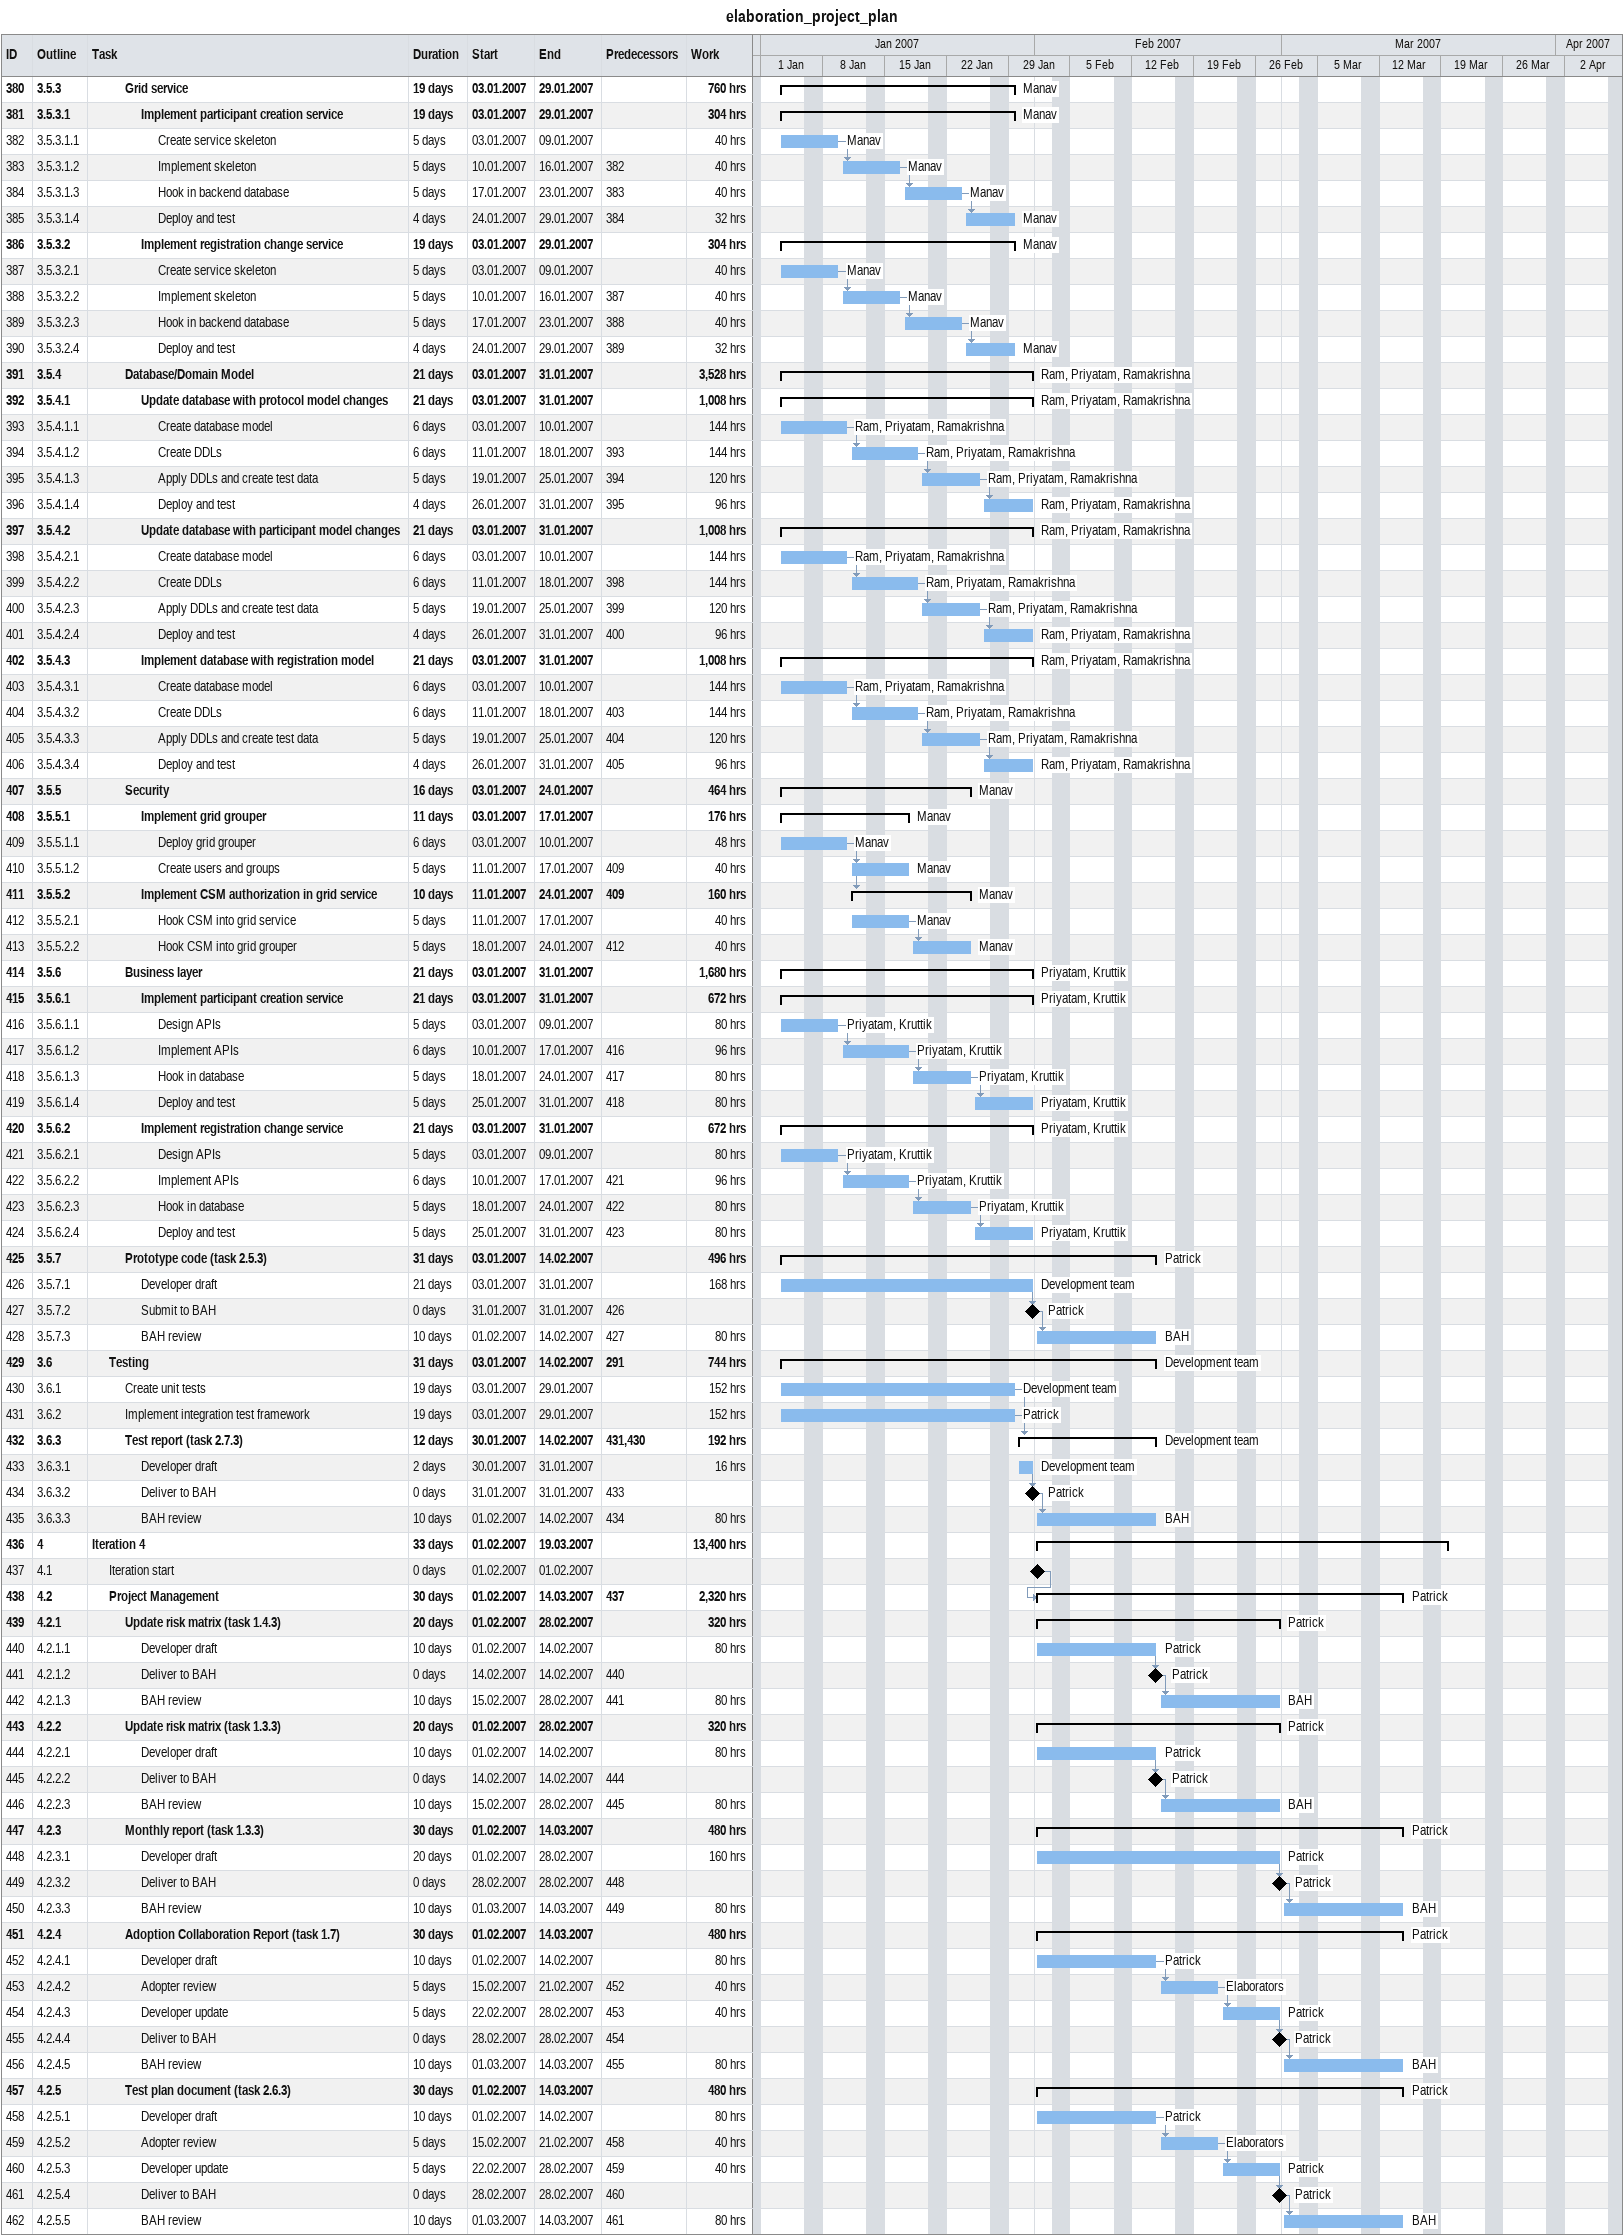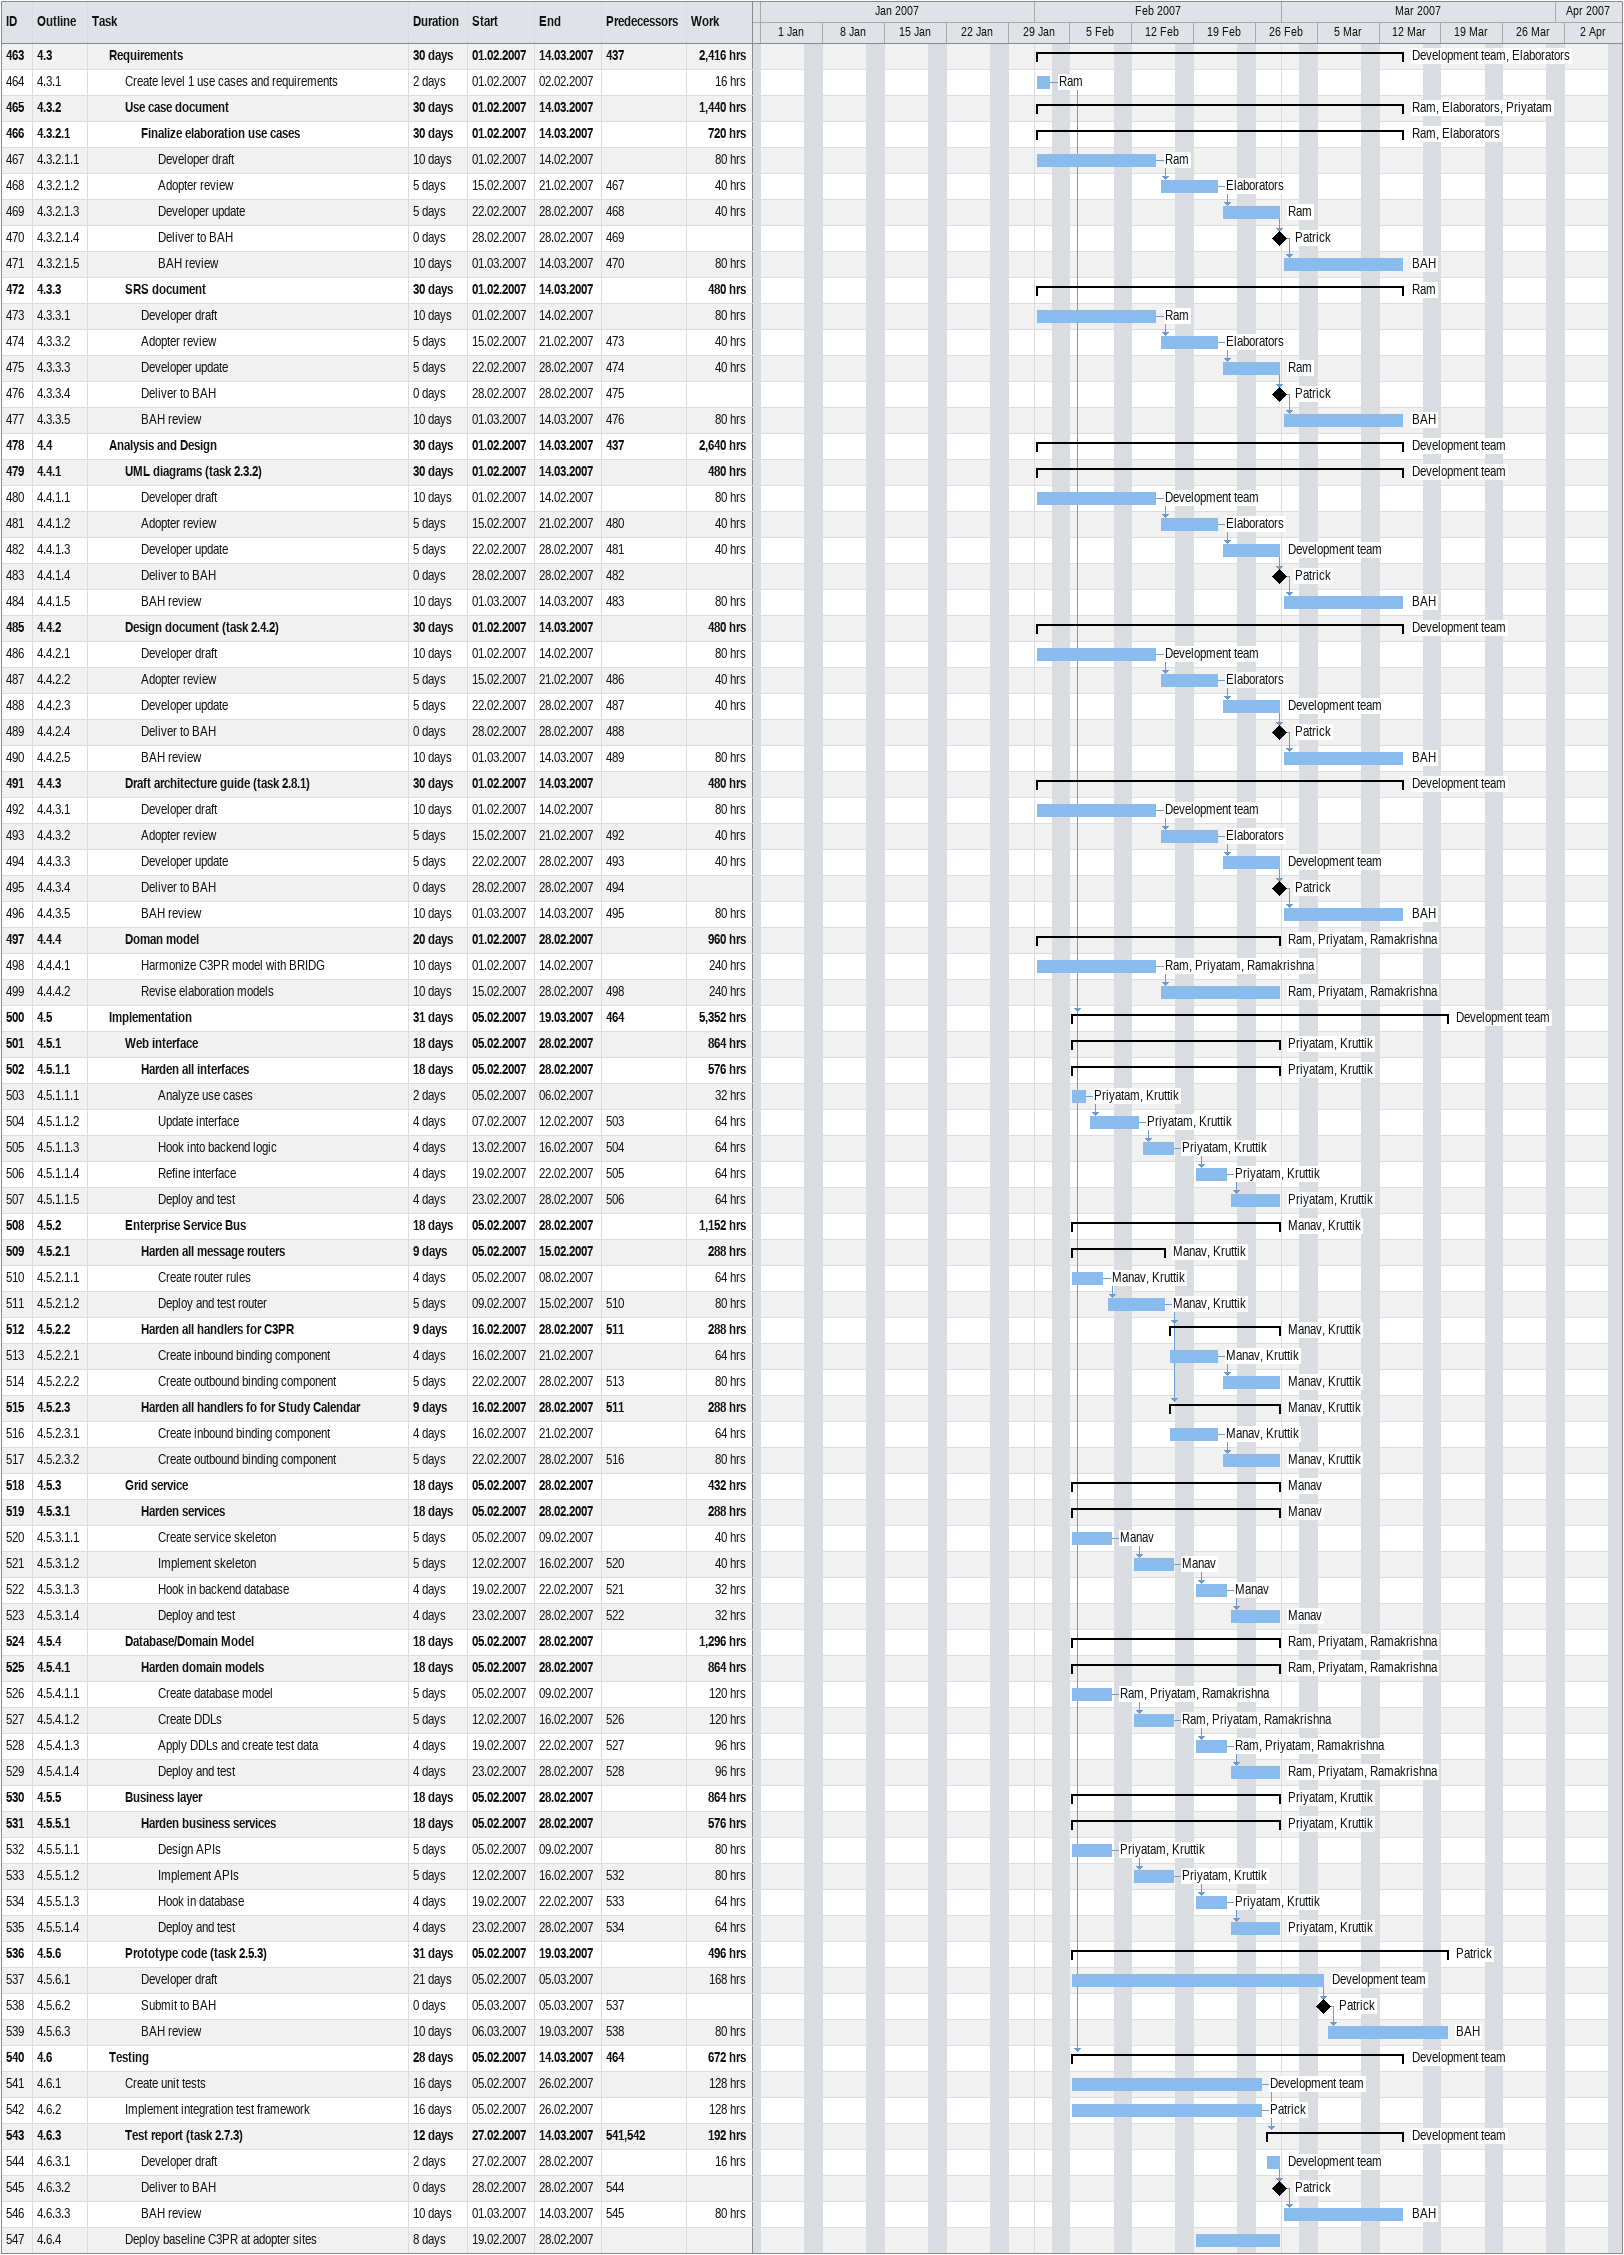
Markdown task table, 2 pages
elaboration_project_plan

| ID | WBS | Task | Duration | Start | Finish | Predecessors | Resources | Work (h) |
|---|---|---|---|---|---|---|---|---|
| 380 | 3.5.3 | **Grid service** | 19d | 2007-01-03 | 2007-01-29 |  | Manav | 760 |
| 381 | 3.5.3.1 | **Implement participant creation service** | 19d | 2007-01-03 | 2007-01-29 |  | Manav | 304 |
| 382 | 3.5.3.1.1 | Create service skeleton | 5d | 2007-01-03 | 2007-01-09 |  | Manav | 40 |
| 383 | 3.5.3.1.2 | Implement skeleton | 5d | 2007-01-10 | 2007-01-16 | 382 | Manav | 40 |
| 384 | 3.5.3.1.3 | Hook in backend database | 5d | 2007-01-17 | 2007-01-23 | 383 | Manav | 40 |
| 385 | 3.5.3.1.4 | Deploy and test | 4d | 2007-01-24 | 2007-01-29 | 384 | Manav | 32 |
| 386 | 3.5.3.2 | **Implement registration change service** | 19d | 2007-01-03 | 2007-01-29 |  | Manav | 304 |
| 387 | 3.5.3.2.1 | Create service skeleton | 5d | 2007-01-03 | 2007-01-09 |  | Manav | 40 |
| 388 | 3.5.3.2.2 | Implement skeleton | 5d | 2007-01-10 | 2007-01-16 | 387 | Manav | 40 |
| 389 | 3.5.3.2.3 | Hook in backend database | 5d | 2007-01-17 | 2007-01-23 | 388 | Manav | 40 |
| 390 | 3.5.3.2.4 | Deploy and test | 4d | 2007-01-24 | 2007-01-29 | 389 | Manav | 32 |
| 391 | 3.5.4 | **Database/Domain Model** | 21d | 2007-01-03 | 2007-01-31 |  | Ram, Priyatam, Ramakrishna | 3528 |
| 392 | 3.5.4.1 | **Update database with protocol model changes** | 21d | 2007-01-03 | 2007-01-31 |  | Ram, Priyatam, Ramakrishna | 1008 |
| 393 | 3.5.4.1.1 | Create database model | 6d | 2007-01-03 | 2007-01-10 |  | Ram, Priyatam, Ramakrishna | 144 |
| 394 | 3.5.4.1.2 | Create DDLs | 6d | 2007-01-11 | 2007-01-18 | 393 | Ram, Priyatam, Ramakrishna | 144 |
| 395 | 3.5.4.1.3 | Apply DDLs and create test data | 5d | 2007-01-19 | 2007-01-25 | 394 | Ram, Priyatam, Ramakrishna | 120 |
| 396 | 3.5.4.1.4 | Deploy and test | 4d | 2007-01-26 | 2007-01-31 | 395 | Ram, Priyatam, Ramakrishna | 96 |
| 397 | 3.5.4.2 | **Update database with participant model changes** | 21d | 2007-01-03 | 2007-01-31 |  | Ram, Priyatam, Ramakrishna | 1008 |
| 398 | 3.5.4.2.1 | Create database model | 6d | 2007-01-03 | 2007-01-10 |  | Ram, Priyatam, Ramakrishna | 144 |
| 399 | 3.5.4.2.2 | Create DDLs | 6d | 2007-01-11 | 2007-01-18 | 398 | Ram, Priyatam, Ramakrishna | 144 |
| 400 | 3.5.4.2.3 | Apply DDLs and create test data | 5d | 2007-01-19 | 2007-01-25 | 399 | Ram, Priyatam, Ramakrishna | 120 |
| 401 | 3.5.4.2.4 | Deploy and test | 4d | 2007-01-26 | 2007-01-31 | 400 | Ram, Priyatam, Ramakrishna | 96 |
| 402 | 3.5.4.3 | **Implement database with registration model** | 21d | 2007-01-03 | 2007-01-31 |  | Ram, Priyatam, Ramakrishna | 1008 |
| 403 | 3.5.4.3.1 | Create database model | 6d | 2007-01-03 | 2007-01-10 |  | Ram, Priyatam, Ramakrishna | 144 |
| 404 | 3.5.4.3.2 | Create DDLs | 6d | 2007-01-11 | 2007-01-18 | 403 | Ram, Priyatam, Ramakrishna | 144 |
| 405 | 3.5.4.3.3 | Apply DDLs and create test data | 5d | 2007-01-19 | 2007-01-25 | 404 | Ram, Priyatam, Ramakrishna | 120 |
| 406 | 3.5.4.3.4 | Deploy and test | 4d | 2007-01-26 | 2007-01-31 | 405 | Ram, Priyatam, Ramakrishna | 96 |
| 407 | 3.5.5 | **Security** | 16d | 2007-01-03 | 2007-01-24 |  | Manav | 464 |
| 408 | 3.5.5.1 | **Implement grid grouper** | 11d | 2007-01-03 | 2007-01-17 |  | Manav | 176 |
| 409 | 3.5.5.1.1 | Deploy grid grouper | 6d | 2007-01-03 | 2007-01-10 |  | Manav | 48 |
| 410 | 3.5.5.1.2 | Create users and groups | 5d | 2007-01-11 | 2007-01-17 | 409 | Manav | 40 |
| 411 | 3.5.5.2 | **Implement CSM authorization in grid service** | 10d | 2007-01-11 | 2007-01-24 | 409 | Manav | 160 |
| 412 | 3.5.5.2.1 | Hook CSM into grid service | 5d | 2007-01-11 | 2007-01-17 |  | Manav | 40 |
| 413 | 3.5.5.2.2 | Hook CSM into grid grouper | 5d | 2007-01-18 | 2007-01-24 | 412 | Manav | 40 |
| 414 | 3.5.6 | **Business layer** | 21d | 2007-01-03 | 2007-01-31 |  | Priyatam, Kruttik | 1680 |
| 415 | 3.5.6.1 | **Implement participant creation service** | 21d | 2007-01-03 | 2007-01-31 |  | Priyatam, Kruttik | 672 |
| 416 | 3.5.6.1.1 | Design APIs | 5d | 2007-01-03 | 2007-01-09 |  | Priyatam, Kruttik | 80 |
| 417 | 3.5.6.1.2 | Implement APIs | 6d | 2007-01-10 | 2007-01-17 | 416 | Priyatam, Kruttik | 96 |
| 418 | 3.5.6.1.3 | Hook in database | 5d | 2007-01-18 | 2007-01-24 | 417 | Priyatam, Kruttik | 80 |
| 419 | 3.5.6.1.4 | Deploy and test | 5d | 2007-01-25 | 2007-01-31 | 418 | Priyatam, Kruttik | 80 |
| 420 | 3.5.6.2 | **Implement registration change service** | 21d | 2007-01-03 | 2007-01-31 |  | Priyatam, Kruttik | 672 |
| 421 | 3.5.6.2.1 | Design APIs | 5d | 2007-01-03 | 2007-01-09 |  | Priyatam, Kruttik | 80 |
| 422 | 3.5.6.2.2 | Implement APIs | 6d | 2007-01-10 | 2007-01-17 | 421 | Priyatam, Kruttik | 96 |
| 423 | 3.5.6.2.3 | Hook in database | 5d | 2007-01-18 | 2007-01-24 | 422 | Priyatam, Kruttik | 80 |
| 424 | 3.5.6.2.4 | Deploy and test | 5d | 2007-01-25 | 2007-01-31 | 423 | Priyatam, Kruttik | 80 |
| 425 | 3.5.7 | **Prototype code (task 2.5.3)** | 31d | 2007-01-03 | 2007-02-14 |  | Patrick | 496 |
| 426 | 3.5.7.1 | Developer draft | 21d | 2007-01-03 | 2007-01-31 |  | Development team | 168 |
| 427 | 3.5.7.2 | Submit to BAH | 0d | 2007-01-31 | 2007-01-31 | 426 | Patrick |  |
| 428 | 3.5.7.3 | BAH review | 10d | 2007-02-01 | 2007-02-14 | 427 | BAH | 80 |
| 429 | 3.6 | **Testing** | 31d | 2007-01-03 | 2007-02-14 | 291 | Development team | 744 |
| 430 | 3.6.1 | Create unit tests | 19d | 2007-01-03 | 2007-01-29 |  | Development team | 152 |
| 431 | 3.6.2 | Implement integration test framework | 19d | 2007-01-03 | 2007-01-29 |  | Patrick | 152 |
| 432 | 3.6.3 | **Test report (task 2.7.3)** | 12d | 2007-01-30 | 2007-02-14 | 431, 430 | Development team | 192 |
| 433 | 3.6.3.1 | Developer draft | 2d | 2007-01-30 | 2007-01-31 |  | Development team | 16 |
| 434 | 3.6.3.2 | Deliver to BAH | 0d | 2007-01-31 | 2007-01-31 | 433 | Patrick |  |
| 435 | 3.6.3.3 | BAH review | 10d | 2007-02-01 | 2007-02-14 | 434 | BAH | 80 |
| 436 | 4 | **Iteration 4** | 33d | 2007-02-01 | 2007-03-19 |  |  | 13400 |
| 437 | 4.1 | Iteration start | 0d | 2007-02-01 | 2007-02-01 |  |  |  |
| 438 | 4.2 | **Project Management** | 30d | 2007-02-01 | 2007-03-14 | 437 | Patrick | 2320 |
| 439 | 4.2.1 | **Update risk matrix (task 1.4.3)** | 20d | 2007-02-01 | 2007-02-28 |  | Patrick | 320 |
| 440 | 4.2.1.1 | Developer draft | 10d | 2007-02-01 | 2007-02-14 |  | Patrick | 80 |
| 441 | 4.2.1.2 | Deliver to BAH | 0d | 2007-02-14 | 2007-02-14 | 440 | Patrick |  |
| 442 | 4.2.1.3 | BAH review | 10d | 2007-02-15 | 2007-02-28 | 441 | BAH | 80 |
| 443 | 4.2.2 | **Update risk matrix (task 1.3.3)** | 20d | 2007-02-01 | 2007-02-28 |  | Patrick | 320 |
| 444 | 4.2.2.1 | Developer draft | 10d | 2007-02-01 | 2007-02-14 |  | Patrick | 80 |
| 445 | 4.2.2.2 | Deliver to BAH | 0d | 2007-02-14 | 2007-02-14 | 444 | Patrick |  |
| 446 | 4.2.2.3 | BAH review | 10d | 2007-02-15 | 2007-02-28 | 445 | BAH | 80 |
| 447 | 4.2.3 | **Monthly report (task 1.3.3)** | 30d | 2007-02-01 | 2007-03-14 |  | Patrick | 480 |
| 448 | 4.2.3.1 | Developer draft | 20d | 2007-02-01 | 2007-02-28 |  | Patrick | 160 |
| 449 | 4.2.3.2 | Deliver to BAH | 0d | 2007-02-28 | 2007-02-28 | 448 | Patrick |  |
| 450 | 4.2.3.3 | BAH review | 10d | 2007-03-01 | 2007-03-14 | 449 | BAH | 80 |
| 451 | 4.2.4 | **Adoption Collaboration Report (task 1.7)** | 30d | 2007-02-01 | 2007-03-14 |  | Patrick | 480 |
| 452 | 4.2.4.1 | Developer draft | 10d | 2007-02-01 | 2007-02-14 |  | Patrick | 80 |
| 453 | 4.2.4.2 | Adopter review | 5d | 2007-02-15 | 2007-02-21 | 452 | Elaborators | 40 |
| 454 | 4.2.4.3 | Developer update | 5d | 2007-02-22 | 2007-02-28 | 453 | Patrick | 40 |
| 455 | 4.2.4.4 | Deliver to BAH | 0d | 2007-02-28 | 2007-02-28 | 454 | Patrick |  |
| 456 | 4.2.4.5 | BAH review | 10d | 2007-03-01 | 2007-03-14 | 455 | BAH | 80 |
| 457 | 4.2.5 | **Test plan document (task 2.6.3)** | 30d | 2007-02-01 | 2007-03-14 |  | Patrick | 480 |
| 458 | 4.2.5.1 | Developer draft | 10d | 2007-02-01 | 2007-02-14 |  | Patrick | 80 |
| 459 | 4.2.5.2 | Adopter review | 5d | 2007-02-15 | 2007-02-21 | 458 | Elaborators | 40 |
| 460 | 4.2.5.3 | Developer update | 5d | 2007-02-22 | 2007-02-28 | 459 | Patrick | 40 |
| 461 | 4.2.5.4 | Deliver to BAH | 0d | 2007-02-28 | 2007-02-28 | 460 | Patrick |  |
| 462 | 4.2.5.5 | BAH review | 10d | 2007-03-01 | 2007-03-14 | 461 | BAH | 80 |
| 463 | 4.3 | **Requirements** | 30d | 2007-02-01 | 2007-03-14 | 437 | Development team, Elaborators | 2416 |
| 464 | 4.3.1 | Create level 1 use cases and requirements | 2d | 2007-02-01 | 2007-02-02 |  | Ram | 16 |
| 465 | 4.3.2 | **Use case document** | 30d | 2007-02-01 | 2007-03-14 |  | Ram, Elaborators, Priyatam | 1440 |
| 466 | 4.3.2.1 | **Finalize elaboration use cases** | 30d | 2007-02-01 | 2007-03-14 |  | Ram, Elaborators | 720 |
| 467 | 4.3.2.1.1 | Developer draft | 10d | 2007-02-01 | 2007-02-14 |  | Ram | 80 |
| 468 | 4.3.2.1.2 | Adopter review | 5d | 2007-02-15 | 2007-02-21 | 467 | Elaborators | 40 |
| 469 | 4.3.2.1.3 | Developer update | 5d | 2007-02-22 | 2007-02-28 | 468 | Ram | 40 |
| 470 | 4.3.2.1.4 | Deliver to BAH | 0d | 2007-02-28 | 2007-02-28 | 469 | Patrick |  |
| 471 | 4.3.2.1.5 | BAH review | 10d | 2007-03-01 | 2007-03-14 | 470 | BAH | 80 |
| 472 | 4.3.3 | **SRS document** | 30d | 2007-02-01 | 2007-03-14 |  | Ram | 480 |
| 473 | 4.3.3.1 | Developer draft | 10d | 2007-02-01 | 2007-02-14 |  | Ram | 80 |
| 474 | 4.3.3.2 | Adopter review | 5d | 2007-02-15 | 2007-02-21 | 473 | Elaborators | 40 |
| 475 | 4.3.3.3 | Developer update | 5d | 2007-02-22 | 2007-02-28 | 474 | Ram | 40 |
| 476 | 4.3.3.4 | Deliver to BAH | 0d | 2007-02-28 | 2007-02-28 | 475 | Patrick |  |
| 477 | 4.3.3.5 | BAH review | 10d | 2007-03-01 | 2007-03-14 | 476 | BAH | 80 |
| 478 | 4.4 | **Analysis and Design** | 30d | 2007-02-01 | 2007-03-14 | 437 | Development team | 2640 |
| 479 | 4.4.1 | **UML diagrams (task 2.3.2)** | 30d | 2007-02-01 | 2007-03-14 |  | Development team | 480 |
| 480 | 4.4.1.1 | Developer draft | 10d | 2007-02-01 | 2007-02-14 |  | Development team | 80 |
| 481 | 4.4.1.2 | Adopter review | 5d | 2007-02-15 | 2007-02-21 | 480 | Elaborators | 40 |
| 482 | 4.4.1.3 | Developer update | 5d | 2007-02-22 | 2007-02-28 | 481 | Development team | 40 |
| 483 | 4.4.1.4 | Deliver to BAH | 0d | 2007-02-28 | 2007-02-28 | 482 | Patrick |  |
| 484 | 4.4.1.5 | BAH review | 10d | 2007-03-01 | 2007-03-14 | 483 | BAH | 80 |
| 485 | 4.4.2 | **Design document (task 2.4.2)** | 30d | 2007-02-01 | 2007-03-14 |  | Development team | 480 |
| 486 | 4.4.2.1 | Developer draft | 10d | 2007-02-01 | 2007-02-14 |  | Development team | 80 |
| 487 | 4.4.2.2 | Adopter review | 5d | 2007-02-15 | 2007-02-21 | 486 | Elaborators | 40 |
| 488 | 4.4.2.3 | Developer update | 5d | 2007-02-22 | 2007-02-28 | 487 | Development team | 40 |
| 489 | 4.4.2.4 | Deliver to BAH | 0d | 2007-02-28 | 2007-02-28 | 488 | Patrick |  |
| 490 | 4.4.2.5 | BAH review | 10d | 2007-03-01 | 2007-03-14 | 489 | BAH | 80 |
| 491 | 4.4.3 | **Draft architecture guide (task 2.8.1)** | 30d | 2007-02-01 | 2007-03-14 |  | Development team | 480 |
| 492 | 4.4.3.1 | Developer draft | 10d | 2007-02-01 | 2007-02-14 |  | Development team | 80 |
| 493 | 4.4.3.2 | Adopter review | 5d | 2007-02-15 | 2007-02-21 | 492 | Elaborators | 40 |
| 494 | 4.4.3.3 | Developer update | 5d | 2007-02-22 | 2007-02-28 | 493 | Development team | 40 |
| 495 | 4.4.3.4 | Deliver to BAH | 0d | 2007-02-28 | 2007-02-28 | 494 | Patrick |  |
| 496 | 4.4.3.5 | BAH review | 10d | 2007-03-01 | 2007-03-14 | 495 | BAH | 80 |
| 497 | 4.4.4 | **Doman model** | 20d | 2007-02-01 | 2007-02-28 |  | Ram, Priyatam, Ramakrishna | 960 |
| 498 | 4.4.4.1 | Harmonize C3PR model with BRIDG | 10d | 2007-02-01 | 2007-02-14 |  | Ram, Priyatam, Ramakrishna | 240 |
| 499 | 4.4.4.2 | Revise elaboration models | 10d | 2007-02-15 | 2007-02-28 | 498 | Ram, Priyatam, Ramakrishna | 240 |
| 500 | 4.5 | **Implementation** | 31d | 2007-02-05 | 2007-03-19 | 464 | Development team | 5352 |
| 501 | 4.5.1 | **Web interface** | 18d | 2007-02-05 | 2007-02-28 |  | Priyatam, Kruttik | 864 |
| 502 | 4.5.1.1 | **Harden all interfaces** | 18d | 2007-02-05 | 2007-02-28 |  | Priyatam, Kruttik | 576 |
| 503 | 4.5.1.1.1 | Analyze use cases | 2d | 2007-02-05 | 2007-02-06 |  | Priyatam, Kruttik | 32 |
| 504 | 4.5.1.1.2 | Update interface | 4d | 2007-02-07 | 2007-02-12 | 503 | Priyatam, Kruttik | 64 |
| 505 | 4.5.1.1.3 | Hook into backend logic | 4d | 2007-02-13 | 2007-02-16 | 504 | Priyatam, Kruttik | 64 |
| 506 | 4.5.1.1.4 | Refine interface | 4d | 2007-02-19 | 2007-02-22 | 505 | Priyatam, Kruttik | 64 |
| 507 | 4.5.1.1.5 | Deploy and test | 4d | 2007-02-23 | 2007-02-28 | 506 | Priyatam, Kruttik | 64 |
| 508 | 4.5.2 | **Enterprise Service Bus** | 18d | 2007-02-05 | 2007-02-28 |  | Manav, Kruttik | 1152 |
| 509 | 4.5.2.1 | **Harden all message routers** | 9d | 2007-02-05 | 2007-02-15 |  | Manav, Kruttik | 288 |
| 510 | 4.5.2.1.1 | Create router rules | 4d | 2007-02-05 | 2007-02-08 |  | Manav, Kruttik | 64 |
| 511 | 4.5.2.1.2 | Deploy and test router | 5d | 2007-02-09 | 2007-02-15 | 510 | Manav, Kruttik | 80 |
| 512 | 4.5.2.2 | **Harden all handlers for C3PR** | 9d | 2007-02-16 | 2007-02-28 | 511 | Manav, Kruttik | 288 |
| 513 | 4.5.2.2.1 | Create inbound binding component | 4d | 2007-02-16 | 2007-02-21 |  | Manav, Kruttik | 64 |
| 514 | 4.5.2.2.2 | Create outbound binding component | 5d | 2007-02-22 | 2007-02-28 | 513 | Manav, Kruttik | 80 |
| 515 | 4.5.2.3 | **Harden all handlers fo for Study Calendar** | 9d | 2007-02-16 | 2007-02-28 | 511 | Manav, Kruttik | 288 |
| 516 | 4.5.2.3.1 | Create inbound binding component | 4d | 2007-02-16 | 2007-02-21 |  | Manav, Kruttik | 64 |
| 517 | 4.5.2.3.2 | Create outbound binding component | 5d | 2007-02-22 | 2007-02-28 | 516 | Manav, Kruttik | 80 |
| 518 | 4.5.3 | **Grid service** | 18d | 2007-02-05 | 2007-02-28 |  | Manav | 432 |
| 519 | 4.5.3.1 | **Harden services** | 18d | 2007-02-05 | 2007-02-28 |  | Manav | 288 |
| 520 | 4.5.3.1.1 | Create service skeleton | 5d | 2007-02-05 | 2007-02-09 |  | Manav | 40 |
| 521 | 4.5.3.1.2 | Implement skeleton | 5d | 2007-02-12 | 2007-02-16 | 520 | Manav | 40 |
| 522 | 4.5.3.1.3 | Hook in backend database | 4d | 2007-02-19 | 2007-02-22 | 521 | Manav | 32 |
| 523 | 4.5.3.1.4 | Deploy and test | 4d | 2007-02-23 | 2007-02-28 | 522 | Manav | 32 |
| 524 | 4.5.4 | **Database/Domain Model** | 18d | 2007-02-05 | 2007-02-28 |  | Ram, Priyatam, Ramakrishna | 1296 |
| 525 | 4.5.4.1 | **Harden domain models** | 18d | 2007-02-05 | 2007-02-28 |  | Ram, Priyatam, Ramakrishna | 864 |
| 526 | 4.5.4.1.1 | Create database model | 5d | 2007-02-05 | 2007-02-09 |  | Ram, Priyatam, Ramakrishna | 120 |
| 527 | 4.5.4.1.2 | Create DDLs | 5d | 2007-02-12 | 2007-02-16 | 526 | Ram, Priyatam, Ramakrishna | 120 |
| 528 | 4.5.4.1.3 | Apply DDLs and create test data | 4d | 2007-02-19 | 2007-02-22 | 527 | Ram, Priyatam, Ramakrishna | 96 |
| 529 | 4.5.4.1.4 | Deploy and test | 4d | 2007-02-23 | 2007-02-28 | 528 | Ram, Priyatam, Ramakrishna | 96 |
| 530 | 4.5.5 | **Business layer** | 18d | 2007-02-05 | 2007-02-28 |  | Priyatam, Kruttik | 864 |
| 531 | 4.5.5.1 | **Harden business services** | 18d | 2007-02-05 | 2007-02-28 |  | Priyatam, Kruttik | 576 |
| 532 | 4.5.5.1.1 | Design APIs | 5d | 2007-02-05 | 2007-02-09 |  | Priyatam, Kruttik | 80 |
| 533 | 4.5.5.1.2 | Implement APIs | 5d | 2007-02-12 | 2007-02-16 | 532 | Priyatam, Kruttik | 80 |
| 534 | 4.5.5.1.3 | Hook in database | 4d | 2007-02-19 | 2007-02-22 | 533 | Priyatam, Kruttik | 64 |
| 535 | 4.5.5.1.4 | Deploy and test | 4d | 2007-02-23 | 2007-02-28 | 534 | Priyatam, Kruttik | 64 |
| 536 | 4.5.6 | **Prototype code (task 2.5.3)** | 31d | 2007-02-05 | 2007-03-19 |  | Patrick | 496 |
| 537 | 4.5.6.1 | Developer draft | 21d | 2007-02-05 | 2007-03-05 |  | Development team | 168 |
| 538 | 4.5.6.2 | Submit to BAH | 0d | 2007-03-05 | 2007-03-05 | 537 | Patrick |  |
| 539 | 4.5.6.3 | BAH review | 10d | 2007-03-06 | 2007-03-19 | 538 | BAH | 80 |
| 540 | 4.6 | **Testing** | 28d | 2007-02-05 | 2007-03-14 | 464 | Development team | 672 |
| 541 | 4.6.1 | Create unit tests | 16d | 2007-02-05 | 2007-02-26 |  | Development team | 128 |
| 542 | 4.6.2 | Implement integration test framework | 16d | 2007-02-05 | 2007-02-26 |  | Patrick | 128 |
| 543 | 4.6.3 | **Test report (task 2.7.3)** | 12d | 2007-02-27 | 2007-03-14 | 541, 542 | Development team | 192 |
| 544 | 4.6.3.1 | Developer draft | 2d | 2007-02-27 | 2007-02-28 |  | Development team | 16 |
| 545 | 4.6.3.2 | Deliver to BAH | 0d | 2007-02-28 | 2007-02-28 | 544 | Patrick |  |
| 546 | 4.6.3.3 | BAH review | 10d | 2007-03-01 | 2007-03-14 | 545 | BAH | 80 |
| 547 | 4.6.4 | Deploy baseline C3PR at adopter sites | 8d | 2007-02-19 | 2007-02-28 |  |  |  |
